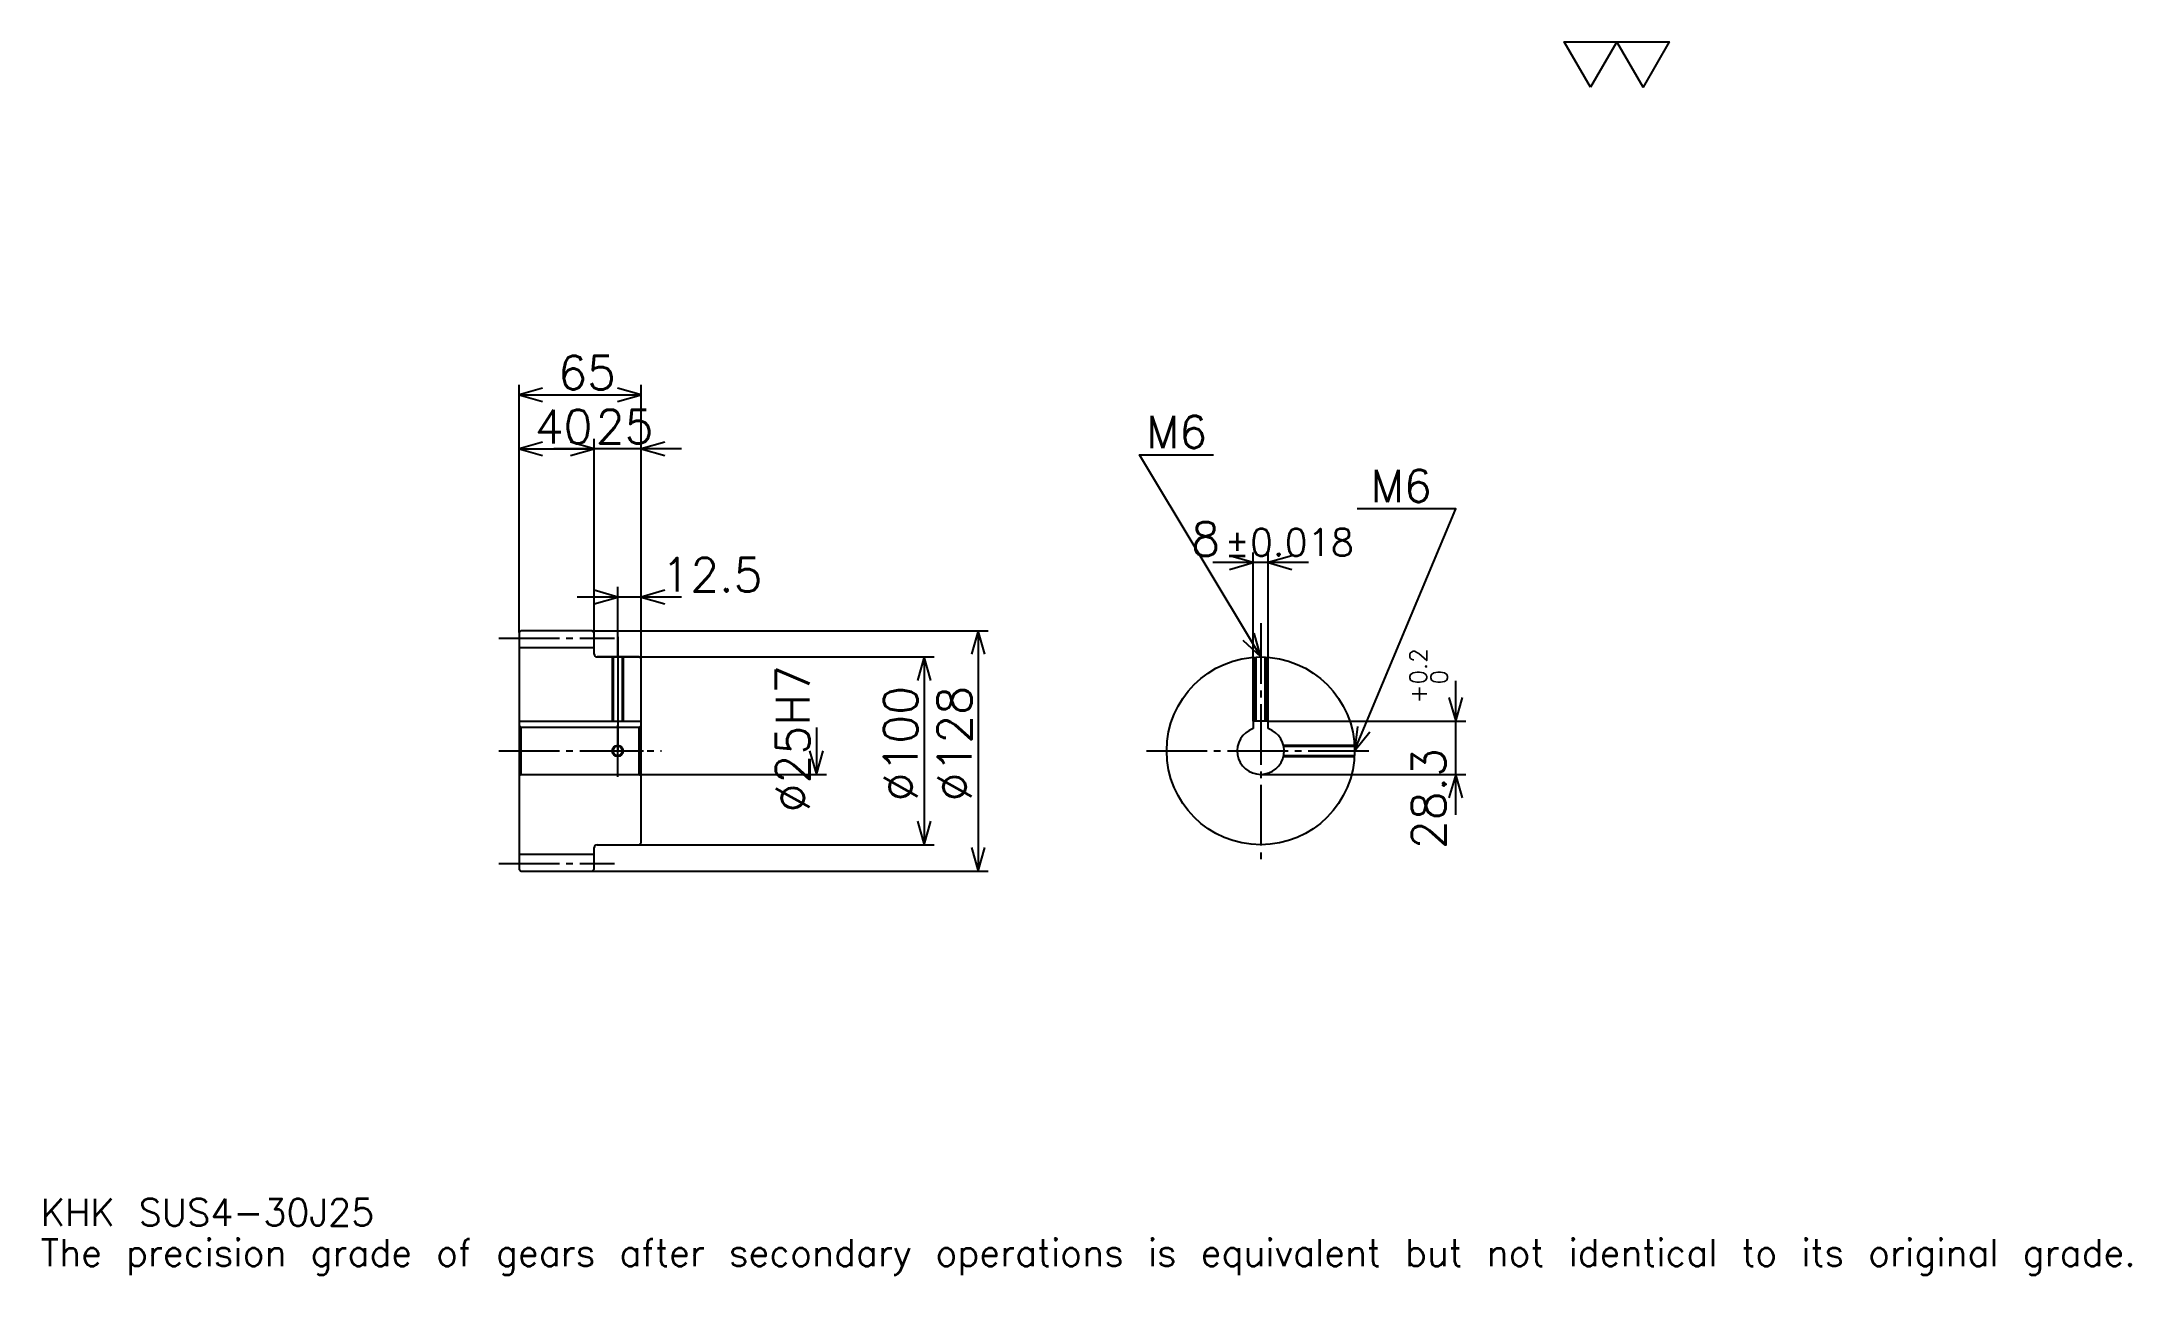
# Model space of a CAD drawing. Extents: x 36 to 1149, y 13 to 670.
import ezdxf

# ---------------------------------------------------------------- set-up
doc = ezdxf.new("R2010")
doc.units = 0
doc.linetypes.add('DASHDOT', pattern=[43.04348, 32.282609, -3.586957, 3.586957, -3.586957])
doc.layers.get('0').update_dxf_attribs({"linetype": 'CONTINUOUS'})
doc.layers.add('DASHDOT', color=6, linetype='DASHDOT')
doc.styles.add('KANJI', font='TXT', dxfattribs={"bigfont": 'BIGFONT'})

msp = doc.modelspace()

# ---------------------------------------------------------------- linework, layer by layer
at = {"color": 5}
for p, q in [((290.543457, 356.336975), (290.543457, 487.260895)), ((290.543457, 481.880463), (355.543457, 481.880463)), ((355.543457, 356.336975), (355.543457, 487.260895)), ((330.543457, 356.336975), (330.543457, 458.565247)), ((290.543457, 453.184814), (330.543457, 453.184814)), ((377.065186, 453.184814), (309.021729, 453.184814)), ((710.847778, 392.554382), (659.804321, 392.554382)), ((681.32605, 308.136963), (681.32605, 397.934814)), ((689.32605, 308.136963), (689.32605, 397.934814)), ((343.043457, 356.336975), (343.043457, 379.652191)), ((377.065186, 374.271759), (321.521729, 374.271759)), ((290.543457, 355.336975), (290.543457, 356.336975)), ((329.543457, 356.336975), (355.543457, 356.336975)), ((330.543457, 355.336975), (330.543457, 356.336975)), ((343.043457, 342.336975), (343.043457, 356.336975)), ((343.043457, 342.336975), (343.043457, 356.336975)), ((355.543457, 356.336975), (540.271729, 356.336975)), ((355.543457, 341.336975), (355.543457, 356.336975)), ((534.891296, 356.336975), (534.891296, 228.336975)), ((332.043457, 342.336975), (355.543457, 342.336975)), ((355.543457, 342.336975), (511.57605, 342.336975)), ((506.195618, 342.336975), (506.195618, 242.336975)), ((789.130432, 258.315247), (789.130432, 329.658722)), ((448.804321, 304.836975), (448.804321, 279.836975)), ((689.32605, 308.136963), (794.510864, 308.136963)), ((355.543457, 279.836975), (454.184753, 279.836975)), ((685.32605, 279.836975), (794.510864, 279.836975)), ((332.043457, 242.336975), (355.543457, 242.336975)), ((355.543457, 242.336975), (511.57605, 242.336975)), ((329.543457, 228.336975), (355.543457, 228.336975)), ((355.543457, 228.336975), (540.271729, 228.336975))]:
    msp.add_line(p, q, dxfattribs=at)
at = {"color": 4}
for p, q in [((290.543457, 347.336975), (330.543457, 347.336975)), ((290.543457, 308.136963), (355.543457, 308.136963)), ((291.543457, 304.836975), (291.543457, 279.836975)), ((354.543457, 304.836975), (355.543457, 305.836975)), ((354.543457, 279.836975), (355.543457, 278.836975)), ((290.543457, 237.336975), (330.543457, 237.336975))]:
    msp.add_line(p, q, dxfattribs=at)
at = {"color": 7}
msp.add_lwpolyline([(860.869568, 645.652161), (846.880432, 669.899963), (902.836975, 669.899963), (888.847839, 645.652161), (874.858704, 669.899963), (860.869568, 645.652161)], dxfattribs=at)
at = {"color": 5}
for points in [[(303.097809, 485.467407), (290.543457, 481.880463), (303.097809, 478.293518)], [(342.989105, 478.293518), (355.543457, 481.880463), (342.989105, 485.467407)], [(303.097809, 456.771759), (290.543457, 453.184814), (303.097809, 449.597839)], [(317.989105, 449.597839), (330.543457, 453.184814), (317.989105, 456.771759)], [(317.989105, 449.597839), (330.543457, 453.184814), (317.989105, 456.771759)], [(368.097809, 456.771759), (355.543457, 453.184814), (368.097809, 449.597839)], [(685.32605, 342.336975), (620.760864, 449.945679), (660.217407, 449.945679)], [(735.32605, 292.336975), (789.130371, 421.25), (736.760864, 421.25)], [(668.771729, 388.967407), (681.32605, 392.554382), (668.771729, 396.141327)], [(701.880432, 396.141327), (689.32605, 392.554382), (701.880432, 388.967407)], [(330.489105, 370.684814), (343.043457, 374.271759), (330.489105, 377.858704)], [(368.097809, 377.858704), (355.543457, 374.271759), (368.097809, 370.684814)], [(538.478271, 343.782623), (534.891296, 356.336975), (531.304321, 343.782623)], [(675.791138, 351.256775), (685.32605, 342.336975), (681.942749, 354.947723)], [(509.782593, 329.782623), (506.195618, 342.336975), (502.608673, 329.782623)], [(785.543457, 320.691315), (789.130432, 308.136963), (792.717407, 320.691315)], [(736.85144, 305.304291), (735.32605, 292.336975), (743.471802, 302.541138)], [(445.217346, 292.391327), (448.804321, 279.836975), (452.391296, 292.391327)], [(792.717407, 267.282623), (789.130432, 279.836975), (785.543457, 267.282623)], [(502.608673, 254.891327), (506.195618, 242.336975), (509.782593, 254.891327)], [(531.304321, 240.891327), (534.891296, 228.336975), (538.478271, 240.891327)]]:
    msp.add_lwpolyline(points, dxfattribs=at)
at = {"color": 4}
for points in [[(330.543457, 343.836975), (330.543457, 355.336975), (329.543457, 356.336975), (291.543457, 356.336975), (290.543457, 355.336975), (290.543457, 278.836975)], [(332.043457, 242.336975), (354.543457, 242.336975), (355.543457, 243.336975), (355.543457, 341.336975), (354.543457, 342.336975), (332.043457, 342.336975)], [(340.043457, 342.336975), (340.043457, 308.136963)], [(340.583466, 342.336975), (340.583466, 308.136963)], [(345.503448, 342.336975), (345.503448, 308.136963)], [(346.043457, 342.336975), (346.043457, 308.136963)], [(682.32605, 308.136963), (682.32605, 342.246887)], [(682.866089, 308.136963), (682.866089, 342.276428)], [(687.786072, 308.136963), (687.786072, 342.276428)], [(688.32605, 308.136963), (688.32605, 342.246887)], [(290.543457, 278.836975), (291.543457, 279.836975), (354.543457, 279.836975), (354.543457, 304.836975), (291.543457, 304.836975), (290.543457, 305.836975)], [(689.32605, 304.179688), (689.32605, 308.136963), (681.32605, 308.136963), (681.32605, 304.179688)], [(697.460754, 295.336975), (735.235962, 295.336975)], [(697.460754, 289.336975), (735.235962, 289.336975)], [(697.581665, 294.796967), (735.265503, 294.796967)], [(697.581665, 289.876984), (735.265503, 289.876984)], [(290.543457, 278.836975), (290.543457, 229.336975), (291.543457, 228.336975), (329.543457, 228.336975), (330.543457, 229.336975), (330.543457, 240.836975)]]:
    msp.add_lwpolyline(points, dxfattribs=at)
for centre, radius in [((685.32605, 292.336975), 50), ((343.043457, 292.336975), 2.46)]:
    msp.add_circle(centre, radius, dxfattribs=at)
at = {"color": 7}
msp.add_circle((343.043457, 292.336975), 3, dxfattribs=at)
at = {"color": 4}
for centre, radius, start, end in [((332.043457, 343.836975), 1.5, 180, 270), ((685.32605, 292.336975), 12.5, 108.662925185, 71.337074815), ((332.043457, 240.836975), 1.5, 90, 180)]:
    msp.add_arc(centre, radius, start, end, dxfattribs=at)
at = {"layer": 'DASHDOT', "color": 7}
for p, q in [((685.32605, 360.271759), (685.32605, 231.576111)), ((279.782593, 352.336975), (341.304321, 352.336975)), ((343.043457, 342.336975), (343.043457, 292.336975)), ((279.782593, 292.336975), (366.304321, 292.336975)), ((624.565186, 292.336975), (746.086914, 292.336975)), ((279.782593, 232.336975), (341.304321, 232.336975))]:
    msp.add_line(p, q, dxfattribs=at)
for points in [[(343.043457, 353.097839), (343.043457, 297.376099)], [(343.043457, 278.576111), (343.043457, 306.097839)], [(329.282593, 292.336975), (356.804321, 292.336975)]]:
    msp.add_lwpolyline(points, dxfattribs=at)

# ---------------------------------------------------------------- texts
at = {"color": 7, "style": 'KANJI'}
for s, height, p in [('65', 17.934783, (311.385864, 484.750031)), ('40', 17.934783, (298.885834, 456.054382)), ('25', 17.934783, (331.385864, 456.054382)), ('M6', 17.217392, (624.347778, 453.532623)), ('M6', 17.217392, (743.934753, 424.836975)), ('8', 17.934783, (648.305176, 396.141327)), ('%%p0.018', 14.347826, (666.05835, 396.141327)), ('12.5', 17.934783, (366.304321, 377.141327)), ('KHK SUS4-30J25', 14.347826, (35.869564, 39.45652)), ('The precision grade of gears after secondary operations is equivalent but not identical to its original grade.', 14.347826, (35.869564, 17.934782))]:
    msp.add_text(s, height=height, dxfattribs=at).set_placement(p)
for s, height, p in [('0.2', 8.967391, (773.706543, 327.690796)), ('%%c25H7', 17.934783, (445.217346, 259.605988)), ('0', 8.967391, (784.82605, 327.690796)), ('%%c100', 17.934783, (502.608673, 265.434814)), ('%%c128', 17.934783, (531.304321, 265.434814)), ('+', 8.967391, (773.706543, 317.647308)), ('28.3', 17.934783, (783.75, 240.018478))]:
    msp.add_text(s, height=height, rotation=90, dxfattribs=at).set_placement(p)

doc.saveas('drawing.dxf')
